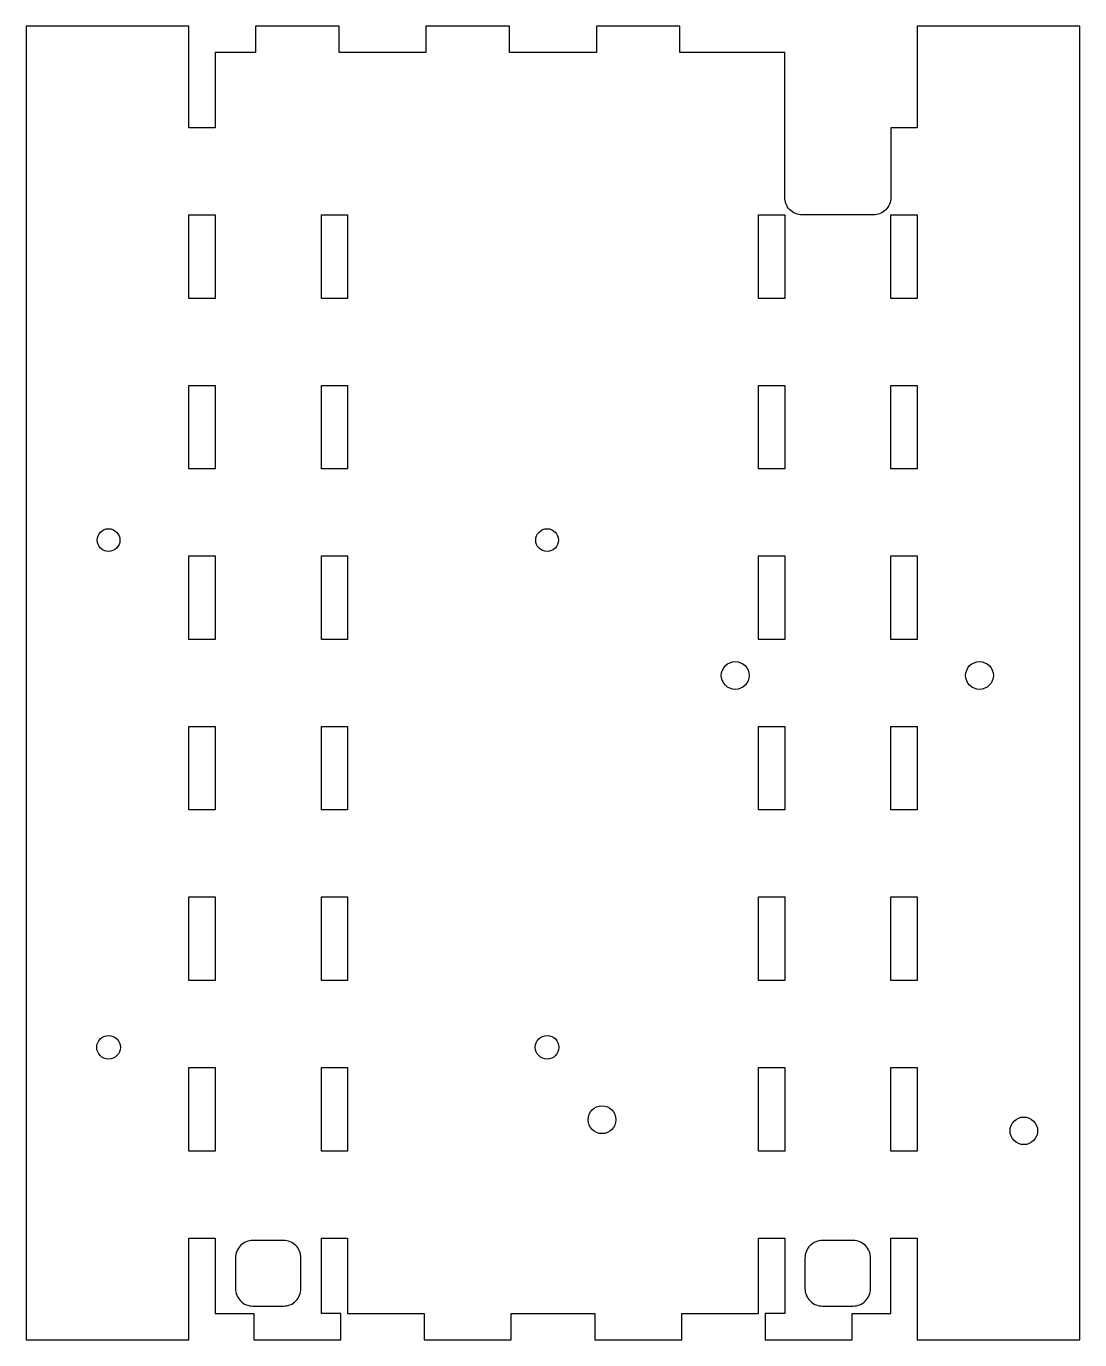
# Model space of a CAD drawing. Header units: millimetres. Extents: x -17 to 103, y -166 to -16.
import ezdxf

# ---------------------------------------------------------------- set-up
doc = ezdxf.new("R2010")
doc.units = ezdxf.units.MM
doc.layers.get('0').update_dxf_attribs({"linetype": 'CONTINUOUS'})

msp = doc.modelspace()

# ---------------------------------------------------------------- linework, layer by layer
for points in [[(-17.23, -15.72), (-17.23, -165.92), (1.37, -165.92), (1.37, -154.29), (4.37, -154.29), (4.37, -162.92), (8.79, -162.92), (8.79, -165.92), (18.74, -165.92), (18.74, -162.92), (16.52, -162.92), (16.52, -154.29), (19.52, -154.29), (19.52, -162.92), (28.29, -162.92), (28.29, -165.92), (38.24, -165.92), (38.24, -162.92), (47.79, -162.92), (47.79, -165.92), (57.74, -165.92), (57.74, -162.92), (66.52, -162.92), (66.52, -154.29), (69.52, -154.29), (69.52, -162.92), (67.29, -162.92), (67.29, -165.92), (77.24, -165.92), (77.24, -162.92), (81.67, -162.92), (81.67, -154.29), (84.67, -154.29), (84.67, -165.92), (103.27, -165.92), (103.27, -15.72), (84.67, -15.72), (84.67, -27.34), (81.67, -27.34), (81.67, -35.29, -0.414214), (79.67, -37.29), (71.52, -37.29, -0.414214), (69.52, -35.29), (69.52, -18.72), (57.54, -18.72), (57.54, -15.72), (47.99, -15.72), (47.99, -18.72), (38.04, -18.72), (38.04, -15.72), (28.49, -15.72), (28.49, -18.72), (18.54, -18.72), (18.54, -15.72), (8.99, -15.72), (8.99, -18.72), (4.37, -18.72), (4.37, -27.34), (1.37, -27.34), (1.37, -15.72)], [(12.19, -162.07, 0.414214), (14.19, -160.07), (14.19, -156.57, 0.414214), (12.19, -154.57), (8.69, -154.57, 0.414214), (6.69, -156.57), (6.69, -160.07, 0.414214), (8.69, -162.07)], [(77.34, -162.07, 0.414214), (79.34, -160.07), (79.34, -156.57, 0.414214), (77.34, -154.57), (73.84, -154.57, 0.414214), (71.84, -156.57), (71.84, -160.07, 0.414214), (73.84, -162.07)]]:
    msp.add_lwpolyline(points, format="xyb", close=True)
for points in [[(4.37, -46.84), (1.37, -46.84), (1.37, -37.29), (4.37, -37.29)], [(19.52, -46.84), (16.52, -46.84), (16.52, -37.29), (19.52, -37.29)], [(69.52, -37.29), (69.52, -46.84), (66.52, -46.84), (66.52, -37.29)], [(84.67, -37.29), (84.67, -46.84), (81.67, -46.84), (81.67, -37.29)], [(4.37, -66.34), (1.37, -66.34), (1.37, -56.79), (4.37, -56.79)], [(16.52, -56.79), (19.52, -56.79), (19.52, -66.34), (16.52, -66.34)], [(69.52, -66.34), (66.52, -66.34), (66.52, -56.79), (69.52, -56.79)], [(84.67, -56.79), (84.67, -66.34), (81.67, -66.34), (81.67, -56.79)], [(4.37, -85.84), (1.37, -85.84), (1.37, -76.29), (4.37, -76.29)], [(19.52, -76.29), (19.52, -85.84), (16.52, -85.84), (16.52, -76.29)], [(69.52, -76.29), (69.52, -85.84), (66.52, -85.84), (66.52, -76.29)], [(84.67, -85.84), (81.67, -85.84), (81.67, -76.29), (84.67, -76.29)], [(4.37, -105.34), (1.37, -105.34), (1.37, -95.79), (4.37, -95.79)], [(16.52, -105.34), (16.52, -95.79), (19.52, -95.79), (19.52, -105.34)], [(66.52, -105.34), (66.52, -95.79), (69.52, -95.79), (69.52, -105.34)], [(81.67, -105.34), (81.67, -95.79), (84.67, -95.79), (84.67, -105.34)], [(4.37, -124.84), (1.37, -124.84), (1.37, -115.29), (4.37, -115.29)], [(16.52, -124.84), (16.52, -115.29), (19.52, -115.29), (19.52, -124.84)], [(66.52, -115.29), (69.52, -115.29), (69.52, -124.84), (66.52, -124.84)], [(81.67, -115.29), (84.67, -115.29), (84.67, -124.84), (81.67, -124.84)], [(4.37, -134.79), (4.37, -144.34), (1.37, -144.34), (1.37, -134.79)], [(19.52, -144.34), (16.52, -144.34), (16.52, -134.79), (19.52, -134.79)], [(66.52, -144.34), (66.52, -134.79), (69.52, -134.79), (69.52, -144.34)], [(84.67, -134.79), (84.67, -144.34), (81.67, -144.34), (81.67, -134.79)]]:
    msp.add_lwpolyline(points, close=True)
for centre, radius in [((-7.82, -74.48), 1.3), ((42.34, -74.48), 1.3), ((63.86, -89.96), 1.59), ((91.8, -89.96), 1.59), ((-7.82, -132.48), 1.35), ((42.34, -132.48), 1.35), ((48.62, -140.76), 1.59), ((96.87, -142.03), 1.58)]:
    msp.add_circle(centre, radius)

doc.saveas('drawing.dxf')
